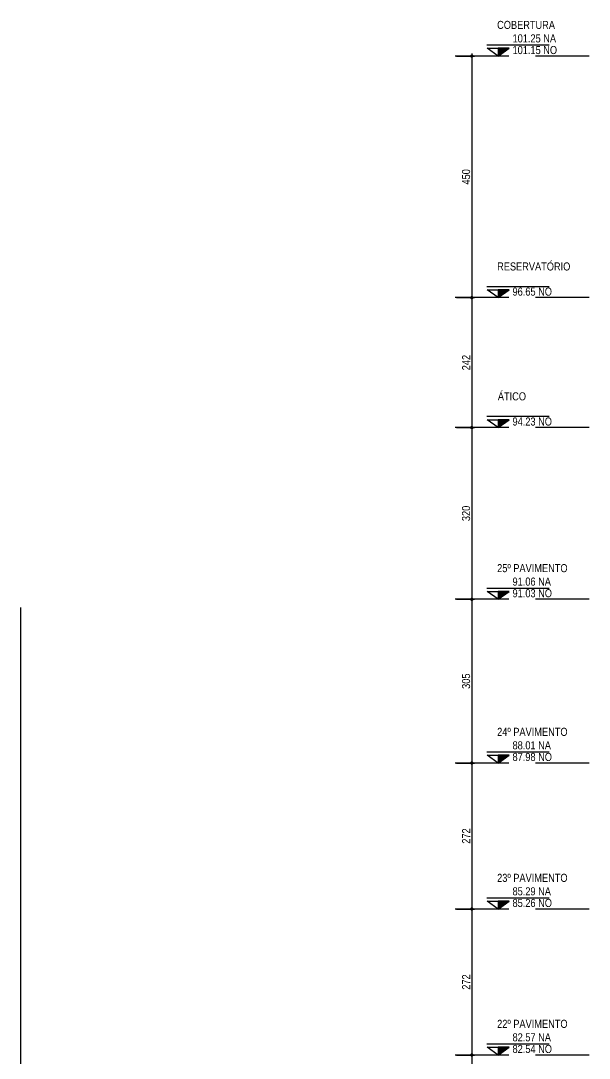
# Model space of a CAD drawing. Header units: metres. Extents: x -9138 to -7768, y 20 to 184.
# Drawn here: x -8995.44 to -8984.84, y 82.48 to 101.81 of the extents above; entities that cross this region are included whole.
import ezdxf
from ezdxf.enums import TextEntityAlignment as Align

# ---------------------------------------------------------------- set-up
doc = ezdxf.new("R2010")
doc.units = ezdxf.units.M
doc.linetypes.add('CTE ELEV$0$DASHEDX2', pattern=[1.5, 1, -0.5])
for name, color, linetype in [('ARQ-DIM EMBASAM', 2, 'Continuous'), ('CTE ELEV$0$ARQ-ALV ACAB', 4, 'Continuous'), ('CTE ELEV$0$ARQ-AUX1', 1, 'Continuous'), ('CTE ELEV$0$ARQ-DIM', 2, 'Continuous'), ('CTE ELEV$0$ARQ-PRJ', 7, 'CTE ELEV$0$DASHEDX2'), ('CTE ELEV$0$ARQ-SIM', 1, 'Continuous')]:
    doc.layers.add(name, color=color, linetype=linetype)
doc.styles.add('CTE ELEV$0$Adesa', font='ARIALN.TTF')
doc.dimstyles.new('CTE ELEV$0$ADESA 1-0050', dxfattribs={"dimtxt": 0.1, "dimasz": 0.1, "dimexe": 0.05, "dimexo": 0.05, "dimgap": 0.03, "dimtad": 1, "dimdec": 1, "dimlfac": 100, "dimzin": 12, "dimtxsty": 'CTE ELEV$0$Adesa', "dimblk": 'CTE ELEV$0$_DotSmall', "dimcen": 1, "dimdle": 0.05, "dimclrd": 1, "dimclre": 1, "dimclrt": 256, "dimazin": 3, "dimtm": 1e-09, "dimtfac": 1, "dimtdec": 1, "dimtmove": 1, "dimatfit": 0, "dimldrblk": 'CTE ELEV$0$_DotSmall', "dimfxl": 0.8, "dimtvp": 2, "dimtolj": 1, "dimtzin": 0, "dimarcsym": 0})

# ---------------------------------------------------------------- blocks, each defined once
blk = doc.blocks.new('CTE ELEV$0$CT AA TIPO')
at = {"layer": 'CTE ELEV$0$ARQ-ALV ACAB'}
blk.add_line((26.4249, 0, 0), (26.4249, 2.72, 0), dxfattribs=at)
blk = doc.blocks.new('CTE ELEV$0$CT AA DUPL INF')
at = {"layer": 'CTE ELEV$0$ARQ-ALV ACAB'}
blk.add_line((26.425, 0, 0), (26.425, 2.9, 0), dxfattribs=at)
blk = doc.blocks.new('*U284')
h = blk.add_hatch()
h.set_pattern_fill('ANSI31', color=1, scale=0.00375, style=0)
h.set_pattern_definition([(45, (18.99673, 94.672672), (-0.0084189901, 0.0084189901), [])])
h.paths.add_polyline_path([(0.206, 0.146), (0.001, 0.146), (0, 0)])
at = {"color": 1}
blk.add_line((-0.213, 0.21), (0.95, 0.21), dxfattribs=at)
for points in [[(-0.205, 0.146), (0.001, 0.146), (0, 0), (-0.205, 0.146)], [(0.207, 0.146), (0.001, 0.146), (0, 0), (0.207, 0.146)]]:
    blk.add_lwpolyline(points, close=True, dxfattribs=at)
at = {"color": 1, "style": 'CTE ELEV$0$Adesa'}
blk.add_attdef('PAVIMENTO_001', (-0.02, 0.506), '', height=0.15, dxfattribs=at)
at = {"color": 3, "style": 'CTE ELEV$0$Adesa'}
blk.add_attdef('NA', text='', height=0.15, dxfattribs=at).set_placement((0.267, 0.21), align=Align.BOTTOM_LEFT)
blk.add_attdef('NO', text='', height=0.15, dxfattribs=at).set_placement((0.267, 0.188), align=Align.TOP_LEFT)
blk = doc.blocks.new('CTE ELEV$0$_DotSmall')
at = {"color": 0, "linetype": 'ByBlock', "const_width": 0.5}
blk.add_lwpolyline([(-0.0625, 0, 1), (0.0625, 0, 1)], format="xyb", close=True, dxfattribs=at)
blk = doc.blocks.new('*D290')
at = {"layer": 'CTE ELEV$0$ARQ-DIM', "color": 1, "lineweight": -2, "transparency": 16777216}
for p, q in [((-8987.312, 96.65), (-8986.978, 96.65)), ((-8987.028, 96.7), (-8987.028, 94.18)), ((-8987.312, 94.23), (-8986.978, 94.23))]:
    blk.add_line(p, q, dxfattribs=at)
at = {"layer": 'Defpoints', "color": 0, "transparency": 16777216}
for p in [(-8987.362, 96.65, 0), (-8987.362, 94.23, 0), (-8987.028, 94.23)]:
    blk.add_point(p, dxfattribs=at)
at = {"layer": 'CTE ELEV$0$ARQ-DIM', "color": 1, "lineweight": -2, "transparency": 16777216, "xscale": 0.1, "yscale": 0.1, "zscale": 0.1}
for p, rotation in [((-8987.028, 96.65), 90), ((-8987.028, 94.23), 270)]:
    blk.add_blockref('CTE ELEV$0$_DotSmall', p, dxfattribs=dict(at, rotation=rotation))
at = {"layer": 'CTE ELEV$0$ARQ-DIM', "transparency": 16777216, "insert": (-8987.133, 95.44), "char_height": 0.1, "attachment_point": 5, "rotation": 90, "style": 'CTE ELEV$0$Adesa'}
blk.add_mtext('\\A1;{\\H1.5x;242}', dxfattribs=at)
blk = doc.blocks.new('*D291')
at = {"layer": 'CTE ELEV$0$ARQ-DIM', "color": 1, "lineweight": -2, "transparency": 16777216}
for p, q in [((-8987.312, 101.15), (-8986.978, 101.15)), ((-8987.028, 101.2), (-8987.028, 96.6)), ((-8987.312, 96.65), (-8986.978, 96.65))]:
    blk.add_line(p, q, dxfattribs=at)
at = {"layer": 'Defpoints', "color": 0, "transparency": 16777216}
for p in [(-8987.362, 101.15, 0), (-8987.362, 96.65, 0), (-8987.028, 96.65)]:
    blk.add_point(p, dxfattribs=at)
at = {"layer": 'CTE ELEV$0$ARQ-DIM', "color": 1, "lineweight": -2, "transparency": 16777216, "xscale": 0.1, "yscale": 0.1, "zscale": 0.1}
for p, rotation in [((-8987.028, 101.15), 90), ((-8987.028, 96.65), 270)]:
    blk.add_blockref('CTE ELEV$0$_DotSmall', p, dxfattribs=dict(at, rotation=rotation))
at = {"layer": 'CTE ELEV$0$ARQ-DIM', "transparency": 16777216, "insert": (-8987.134, 98.9), "char_height": 0.1, "attachment_point": 5, "rotation": 90, "style": 'CTE ELEV$0$Adesa'}
blk.add_mtext('\\A1;{\\H1.5x;450}', dxfattribs=at)
blk = doc.blocks.new('*D383')
at = {"layer": 'CTE ELEV$0$ARQ-DIM', "color": 1, "lineweight": -2, "transparency": 16777216}
for p, q in [((-8987.312, 94.23), (-8986.978, 94.23)), ((-8987.028, 94.28), (-8987.028, 90.98)), ((-8987.312, 91.03), (-8986.978, 91.03))]:
    blk.add_line(p, q, dxfattribs=at)
at = {"layer": 'Defpoints', "color": 0, "transparency": 16777216}
for p in [(-8987.362, 94.23, 0), (-8987.362, 91.03, 0), (-8987.028, 91.03)]:
    blk.add_point(p, dxfattribs=at)
at = {"layer": 'CTE ELEV$0$ARQ-DIM', "color": 1, "lineweight": -2, "transparency": 16777216, "xscale": 0.1, "yscale": 0.1, "zscale": 0.1}
for p, rotation in [((-8987.028, 94.23), 90), ((-8987.028, 91.03), 270)]:
    blk.add_blockref('CTE ELEV$0$_DotSmall', p, dxfattribs=dict(at, rotation=rotation))
at = {"layer": 'CTE ELEV$0$ARQ-DIM', "transparency": 16777216, "insert": (-8987.134, 92.63), "char_height": 0.1, "attachment_point": 5, "rotation": 90, "style": 'CTE ELEV$0$Adesa'}
blk.add_mtext('\\A1;{\\H1.5x;320}', dxfattribs=at)
blk = doc.blocks.new('*D399')
at = {"layer": 'CTE ELEV$0$ARQ-DIM', "color": 1, "lineweight": -2, "transparency": 16777216}
for p, q in [((-8987.312, 82.54), (-8986.978, 82.54)), ((-8987.028, 82.59), (-8987.028, 79.77)), ((-8987.312, 79.82), (-8986.978, 79.82))]:
    blk.add_line(p, q, dxfattribs=at)
at = {"layer": 'Defpoints', "color": 0, "transparency": 16777216}
for p in [(-8987.362, 82.54), (-8987.362, 79.82), (-8987.028, 79.82)]:
    blk.add_point(p, dxfattribs=at)
at = {"layer": 'CTE ELEV$0$ARQ-DIM', "color": 1, "lineweight": -2, "transparency": 16777216, "xscale": 0.1, "yscale": 0.1, "zscale": 0.1}
for p, rotation in [((-8987.028, 82.54), 90), ((-8987.028, 79.82), 270)]:
    blk.add_blockref('CTE ELEV$0$_DotSmall', p, dxfattribs=dict(at, rotation=rotation))
at = {"layer": 'CTE ELEV$0$ARQ-DIM', "transparency": 16777216, "insert": (-8987.133, 81.18), "char_height": 0.1, "attachment_point": 5, "rotation": 90, "style": 'CTE ELEV$0$Adesa'}
blk.add_mtext('\\A1;{\\H1.5x;272}', dxfattribs=at)
blk = doc.blocks.new('*D400')
at = {"layer": 'CTE ELEV$0$ARQ-DIM', "color": 1, "lineweight": -2, "transparency": 16777216}
for p, q in [((-8987.312, 85.26), (-8986.978, 85.26)), ((-8987.028, 85.31), (-8987.028, 82.49)), ((-8987.312, 82.54), (-8986.978, 82.54))]:
    blk.add_line(p, q, dxfattribs=at)
at = {"layer": 'Defpoints', "color": 0, "transparency": 16777216}
for p in [(-8987.362, 85.26), (-8987.362, 82.54), (-8987.028, 82.54)]:
    blk.add_point(p, dxfattribs=at)
at = {"layer": 'CTE ELEV$0$ARQ-DIM', "color": 1, "lineweight": -2, "transparency": 16777216, "xscale": 0.1, "yscale": 0.1, "zscale": 0.1}
for p, rotation in [((-8987.028, 85.26), 90), ((-8987.028, 82.54), 270)]:
    blk.add_blockref('CTE ELEV$0$_DotSmall', p, dxfattribs=dict(at, rotation=rotation))
at = {"layer": 'CTE ELEV$0$ARQ-DIM', "transparency": 16777216, "insert": (-8987.133, 83.9), "char_height": 0.1, "attachment_point": 5, "rotation": 90, "style": 'CTE ELEV$0$Adesa'}
blk.add_mtext('\\A1;{\\H1.5x;272}', dxfattribs=at)
blk = doc.blocks.new('*D401')
at = {"layer": 'CTE ELEV$0$ARQ-DIM', "color": 1, "lineweight": -2, "transparency": 16777216}
for p, q in [((-8987.312, 87.98), (-8986.978, 87.98)), ((-8987.028, 88.03), (-8987.028, 85.21)), ((-8987.312, 85.26), (-8986.978, 85.26))]:
    blk.add_line(p, q, dxfattribs=at)
at = {"layer": 'Defpoints', "color": 0, "transparency": 16777216}
for p in [(-8987.362, 87.98), (-8987.362, 85.26), (-8987.028, 85.26)]:
    blk.add_point(p, dxfattribs=at)
at = {"layer": 'CTE ELEV$0$ARQ-DIM', "color": 1, "lineweight": -2, "transparency": 16777216, "xscale": 0.1, "yscale": 0.1, "zscale": 0.1}
for p, rotation in [((-8987.028, 87.98), 90), ((-8987.028, 85.26), 270)]:
    blk.add_blockref('CTE ELEV$0$_DotSmall', p, dxfattribs=dict(at, rotation=rotation))
at = {"layer": 'CTE ELEV$0$ARQ-DIM', "transparency": 16777216, "insert": (-8987.133, 86.62), "char_height": 0.1, "attachment_point": 5, "rotation": 90, "style": 'CTE ELEV$0$Adesa'}
blk.add_mtext('\\A1;{\\H1.5x;272}', dxfattribs=at)
blk = doc.blocks.new('*D402')
at = {"layer": 'CTE ELEV$0$ARQ-DIM', "color": 1, "lineweight": -2, "transparency": 16777216}
for p, q in [((-8987.028, 91.08), (-8987.028, 87.93)), ((-8987.312, 91.03), (-8986.978, 91.03)), ((-8987.312, 87.98), (-8986.978, 87.98))]:
    blk.add_line(p, q, dxfattribs=at)
at = {"layer": 'Defpoints', "color": 0, "transparency": 16777216}
for p in [(-8987.362, 91.03, 0), (-8987.362, 87.98), (-8987.028, 87.98)]:
    blk.add_point(p, dxfattribs=at)
at = {"layer": 'CTE ELEV$0$ARQ-DIM', "color": 1, "lineweight": -2, "transparency": 16777216, "xscale": 0.1, "yscale": 0.1, "zscale": 0.1}
for p, rotation in [((-8987.028, 91.03), 90), ((-8987.028, 87.98), 270)]:
    blk.add_blockref('CTE ELEV$0$_DotSmall', p, dxfattribs=dict(at, rotation=rotation))
at = {"layer": 'CTE ELEV$0$ARQ-DIM', "transparency": 16777216, "insert": (-8987.134, 89.505), "char_height": 0.1, "attachment_point": 5, "rotation": 90, "style": 'CTE ELEV$0$Adesa'}
blk.add_mtext('\\A1;{\\H1.5x;305}', dxfattribs=at)
blk = doc.blocks.new('CTE ELEV')
at = {"layer": 'CTE ELEV$0$ARQ-PRJ'}
for p, q in [((-8984.8372, 101.15, -0.0001), (-8987.3618, 101.15, -0.0001)), ((-8984.8372, 96.65, -0.0001), (-8987.3618, 96.65, -0.0001)), ((-8984.8372, 94.23, 0), (-8987.3618, 94.23, 0)), ((-8984.8372, 91.03, 0), (-8987.3618, 91.03, 0)), ((-8984.8372, 87.98), (-8987.3618, 87.98)), ((-8984.8372, 85.26), (-8987.3618, 85.26)), ((-8984.8372, 82.54), (-8987.3618, 82.54))]:
    blk.add_line(p, q, dxfattribs=at)
at = {"layer": 'CTE ELEV$0$ARQ-AUX1'}
for name, p in [('CTE ELEV$0$CT AA DUPL INF', (-9021.8644, 87.98, 0)), ('CTE ELEV$0$CT AA TIPO', (-9021.8644, 85.26, 0)), ('CTE ELEV$0$CT AA TIPO', (-9021.8644, 82.54, 0)), ('CTE ELEV$0$CT AA TIPO', (-9021.8644, 79.82, 0))]:
    blk.add_blockref(name, p, dxfattribs=at)
at = {"layer": 'CTE ELEV$0$ARQ-SIM', "color": 1}
for p, values in [((-8986.5354, 101.15, -0.0001), {'PAVIMENTO_001': 'COBERTURA', 'NA': '101.25 NA', 'NO': '101.15 NO'}), ((-8986.5354, 91.03, 0), {'PAVIMENTO_001': '25º PAVIMENTO', 'NA': '91.06 NA', 'NO': '91.03 NO'}), ((-8986.5354, 87.98), {'PAVIMENTO_001': '24º PAVIMENTO', 'NA': '88.01 NA', 'NO': '87.98 NO'}), ((-8986.5354, 85.26), {'PAVIMENTO_001': '23º PAVIMENTO', 'NA': '85.29 NA', 'NO': '85.26 NO'}), ((-8986.5354, 82.54), {'PAVIMENTO_001': '22º PAVIMENTO', 'NA': '82.57 NA', 'NO': '82.54 NO'})]:
    blk.add_blockref('*U284', p, dxfattribs=at).add_auto_attribs(values)
ref = blk.add_blockref('*U284', (-8986.5354, 96.65, -0.0001), dxfattribs=at)
ref.add_attrib('PAVIMENTO_001', 'RESERVATÓRIO', (-8986.5553, 97.1564, -0.0001), dxfattribs={"layer": '0', "color": 1, "height": 0.15, "style": 'CTE ELEV$0$Adesa'})
ref.add_attrib('NO', '96.65 NO', dxfattribs={"layer": '0', "color": 3, "height": 0.15, "style": 'CTE ELEV$0$Adesa'}).set_placement((-8986.2685, 96.8375, -0.0001), align=Align.TOP_LEFT)
ref = blk.add_blockref('*U284', (-8986.5354, 94.23, 0), dxfattribs=at)
ref.add_attrib('PAVIMENTO_001', 'ÁTICO', (-8986.5421, 94.7364, 0), dxfattribs={"layer": '0', "color": 1, "height": 0.15, "style": 'CTE ELEV$0$Adesa'})
ref.add_attrib('NO', '94.23 NO', dxfattribs={"layer": '0', "color": 3, "height": 0.15, "style": 'CTE ELEV$0$Adesa'}).set_placement((-8986.2685, 94.4175, 0), align=Align.TOP_LEFT)
at = {"layer": 'CTE ELEV$0$ARQ-DIM'}
for base, p1, p2, picture, middle in [((-8987.0279, 96.65, 0), (-8987.3618, 101.15, -0.0001), (-8987.3618, 96.65, -0.0001), '*D291', (-8987.1345, 98.9, 0)), ((-8987.0279, 94.23, -0.0001), (-8987.3618, 96.65, -0.0001), (-8987.3618, 94.23, -0.0001), '*D290', (-8987.1332, 95.44, -0.0001)), ((-8987.0279, 91.03), (-8987.3618, 94.23, 0), (-8987.3618, 91.03, 0), '*D383', (-8987.1345, 92.63)), ((-8987.0279, 87.98), (-8987.3618, 91.03, 0), (-8987.3618, 87.98), '*D402', (-8987.1345, 89.505)), ((-8987.0279, 85.26), (-8987.3618, 87.98), (-8987.3618, 85.26), '*D401', (-8987.1332, 86.62)), ((-8987.0279, 82.54), (-8987.3618, 85.26), (-8987.3618, 82.54), '*D400', (-8987.1332, 83.9)), ((-8987.0279, 79.82), (-8987.3618, 82.54), (-8987.3618, 79.82), '*D399', (-8987.1332, 81.18))]:
    dim = blk.add_linear_dim(base=base, p1=p1, p2=p2, angle=90, text='{\\H1.5x;<>}', dimstyle='CTE ELEV$0$ADESA 1-0050', dxfattribs=at)
    dim.commit()
    dim.dimension.update_dxf_attribs({"geometry": picture, "text_midpoint": middle})

msp = doc.modelspace()

# ---------------------------------------------------------------- block references
at = {"layer": 'ARQ-DIM EMBASAM'}
msp.add_blockref('CTE ELEV', (0, 0), dxfattribs=at)

doc.saveas('drawing.dxf')
